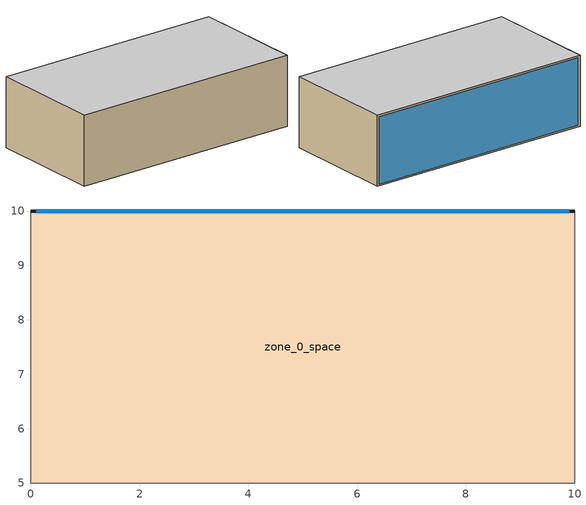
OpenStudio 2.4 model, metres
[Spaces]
zone_0_space
 floor adiabatic (Interior Floor): 10,5 0,5 0,10 10,10 z0
 wall outside: 10,10 0,10 z0:3
 wall adiabatic (Interior Wall): 0,10 0,5 10,5 10,10 z0:3
 window: 9.9,10 0.1,10 z0.08:2.92
 ceiling adiabatic (Exterior Roof): 0,10 0,5 10,5 10,10 z3
[Building]
Building 1: North Axis {deg}=0
[Site]
Chicago Ohare Intl Ap	USA: Latitude {deg}=41.98; Longitude {deg}=-87.92; Time Zone {hr}=-6; Elevation {m}=201; Terrain=City
[SizingPeriod:DesignDay] Barometric Pressure {Pa}=98934; Sky Clearness=0; Rain Indicator=0; Snow Indicator=0; Day of Month=21; Daylight Saving Time Indicator=0; Dry-Bulb Temperature Range Modifier Type=DefaultMultipliers
Name | Maximum Dry-Bulb Temperature {C} | Daily Dry-Bulb Temperature Range {deltaC} | Humidity Indicating Conditions at Maximum Dry-Bulb | Wind Speed {m/s} | Wind Direction {deg} | Month | Day Type | Humidity Indicating Type | Solar Model Indicator | ASHRAE Taub | ASHRAE Taud
Chicago Ohare Intl Ap Ann Htg 99.6% Condns DB | -20 | 0 | -20 | 4.9 | 270 | 1 | WinterDesignDay | Wetbulb | ASHRAEClearSky
Chicago Ohare Intl Ap Ann Htg Wind 99.6% Condns WS=>MCDB | -3.5 | 0 | -3.5 | 12.4 | 270 | 1 | WinterDesignDay | Wetbulb | ASHRAEClearSky
Chicago Ohare Intl Ap Ann Hum_n 99.6% Condns DP=>MCDB | -19.2 | 0 | -25.7 | 4.9 | 270 | 1 | WinterDesignDay | Dewpoint | ASHRAEClearSky
Chicago Ohare Intl Ap Ann Clg .4% Condns DB=>MWB | 33.3 | 10.5 | 23.7 | 5.2 | 230 | 7 | SummerDesignDay | Wetbulb | ASHRAETau | 0.455 | 2.05
Chicago Ohare Intl Ap Ann Clg .4% Condns WB=>MDB | 31.2 | 10.5 | 25.5 | 5.2 | 230 | 7 | SummerDesignDay | Wetbulb | ASHRAETau | 0.455 | 2.05
Chicago Ohare Intl Ap Ann Clg .4% Condns DP=>MDB | 28.9 | 10.5 | 23.8 | 5.2 | 230 | 7 | SummerDesignDay | Dewpoint | ASHRAETau | 0.455 | 2.05
Chicago Ohare Intl Ap Ann Clg .4% Condns Enth=>MDB | 31.4 | 10.5 | 79200 | 5.2 | 230 | 7 | SummerDesignDay | Enthalpy | ASHRAETau | 0.455 | 2.05
[Material] Thermal Absorptance=0.9
Name | Roughness | Thickness {m} | Conductivity {W/m-K} | Density {kg/m3} | Specific Heat {J/kg-K} | Solar Absorptance
F16 Acoustic tile | MediumSmooth | 0.0191 | 0.06 | 368 | 590 | 0.3
M11 100mm lightweight concrete | MediumRough | 0.1016 | 0.53 | 1280 | 840 | 0.5
G01a 19mm gypsum board | MediumSmooth | 0.019 | 0.16 | 800 | 1090 | 0.4
M01 100mm brick | MediumRough | 0.1016 | 0.89 | 1920 | 790 | 0.7
M15 200mm heavyweight concrete | MediumRough | 0.2032 | 1.95 | 2240 | 900 | 0.7
I02 50mm insulation board | MediumRough | 0.0508 | 0.03 | 43 | 1210 | 0.7
[Material:AirGap]
Name | Thermal Resistance {m2-K/W}
Material Air Gap 1 | 0.18
Material Air Gap 2 | 0.15
[Construction]
Interior Floor: F16 Acoustic tile, Material Air Gap 1, M11 100mm lightweight concrete
SINGLEPANE: CLEAR 3MM
Interior Wall: G01a 19mm gypsum board, Material Air Gap 2, G01a 19mm gypsum board
Exterior Wall: M01 100mm brick, M15 200mm heavyweight concrete, I02 50mm insulation board, Material Air Gap 2, G01a 19mm gypsum board
Exterior Roof: M11 100mm lightweight concrete, Material Air Gap 1, F16 Acoustic tile
[WindowMaterial:Glazing]
CLEAR 3MM: Optical Data Type=SpectralAverage; Thickness {m}=0.003; Solar Transmittance at Normal Incidence=0.837; Front Side Solar Reflectance at Normal Incidence=0.075; Back Side Solar Reflectance at Normal Incidence=0; Visible Transmittance at Normal Incidence=0.898; Front Side Visible Reflectance at Normal Incidence=0.081; Back Side Visible Reflectance at Normal Incidence=0; Infrared Transmittance at Normal Incidence=0; Front Side Infrared Hemispherical Emissivity=0.84; Back Side Infrared Hemispherical Emissivity=0.84; Conductivity {W/m-K}=0.9; Dirt Correction Factor for Solar and Visible Transmittance=1
[DefaultConstructionSet]
Default Construction Set 1: Default Exterior Surface Constructions=Default Surface Constructions 1; Default Interior Surface Constructions=Default Surface Constructions 2; Default Ground Contact Surface Constructions=Default Surface Constructions 3; Default Exterior SubSurface Constructions=Default Sub Surface Constructions 1; Default Interior SubSurface Constructions=Default Sub Surface Constructions 2
[DefaultSurfaceConstructions]
Default Surface Constructions 1: Wall Construction=Exterior Wall; Roof Ceiling Construction=Exterior Roof
Default Surface Constructions 2: Wall Construction=Interior Wall; Floor Construction=Interior Floor
Default Surface Constructions 3: 
[DefaultSubSurfaceConstructions]
Name | Fixed Window Construction
Default Sub Surface Constructions 1 | SINGLEPANE
Default Sub Surface Constructions 2
[BuildingStory]
Building Story 1: Nominal Z Coordinate {m}=0
[Space]
zone_0_space: Space Type=MidriseApartment:Apartment:zone_0; Default Construction Set=Default Construction Set 1; Building Story=Building Story 1; Thermal Zone=zone_0
[SpaceType]
MidriseApartment:Apartment:zone_0: Default Schedule Set=zone_0_DefaultScheduleSet; Design Specification Outdoor Air Object=zone_0_DSOA
[DefaultScheduleSet]
zone_0_DefaultScheduleSet: Hours of Operation Schedule=MidriseApartment Apartment Occ; People Activity Level Schedule=MidriseApartment Activity; Lighting Schedule=MidriseApartment Apartment Light; Electric Equipment Schedule=MidriseApartment Apartment Equip; Infiltration Schedule=MidriseApartment Infil
[SpaceInfiltration:DesignFlowRate]
Space Infiltration Design Flow Rate 1: Space or SpaceType=MidriseApartment:Apartment:zone_0; Schedule=MidriseApartment Infil; Design Flow Rate Calculation Method=Flow/ExteriorArea; Flow per Exterior Surface Area {m3/s-m2}=0.000226568
[People:Definition]
zone_0_PeopleDefinition: Number of People Calculation Method=People/Area; People per Space Floor Area {person/m2}=0.0283092; Fraction Radiant=0.3
[People]
MidriseApartment:Apartment:zone_0_PeopleObject: People Definition=zone_0_PeopleDefinition; Space or SpaceType=MidriseApartment:Apartment:zone_0; Number of People Schedule=MidriseApartment Apartment Occ; Activity Level Schedule=MidriseApartment Activity; Multiplier=1
[Lights:Definition]
zone_0_LightsDefinition: Design Level Calculation Method=Watts/Area; Watts per Space Floor Area {W/m2}=11.8404
[Lights]
MidriseApartment:Apartment:zone_0_LightsObject: Lights Definition=zone_0_LightsDefinition; Space or SpaceType=MidriseApartment:Apartment:zone_0; Schedule=MidriseApartment Apartment Light; Fraction Replaceable=1
[ElectricEquipment:Definition]
zone_0_ElectricEquipmentDefinition: Design Level Calculation Method=Watts/Area; Watts per Space Floor Area {W/m2}=3.87503
[ElectricEquipment]
zone_0_ElectricEquipmentObject: Electric Equipment Definition=zone_0_ElectricEquipmentDefinition; Space or SpaceType=MidriseApartment:Apartment:zone_0; Schedule=MidriseApartment Apartment Equip
[DesignSpecification:OutdoorAir]
zone_0_DSOA: Outdoor Air Method=Sum; Outdoor Air Flow per Person {m3/s-person}=0; Outdoor Air Flow per Floor Area {m3/s-m2}=0
[ThermalZone]
zone_0: Thermostat=dualSetPtThermostatzone_0; Use Ideal Air Loads=No
[Sizing:Zone]
zone_0: Zone Cooling Design Supply Air Temperature Input Method=SupplyAirTemperature; Zone Cooling Design Supply Air Temperature {C}=14; Zone Cooling Design Supply Air Temperature Difference {deltaC}=11.11; Zone Heating Design Supply Air Temperature Input Method=SupplyAirTemperature; Zone Heating Design Supply Air Temperature {C}=40; Zone Heating Design Supply Air Temperature Difference {deltaC}=11.11; Zone Cooling Design Supply Air Humidity Ratio {kg-H2O/kg-air}=0.0085; Zone Heating Design Supply Air Humidity Ratio {kg-H2O/kg-air}=0.008; Cooling Design Air Flow Method=DesignDay; Heating Design Air Flow Method=DesignDay; Account for Dedicated Outdoor Air System=No; Dedicated Outdoor Air System Control Strategy=NeutralSupplyAir; Dedicated Outdoor Air Low Setpoint Temperature for Design {C}=autosize; Dedicated Outdoor Air High Setpoint Temperature for Design {C}=autosize
[Zone equipment]
zone_0: zone_0 IDEAL LOADS AIR SYSTEM
[ThermostatSetpoint:DualSetpoint]
dualSetPtThermostatzone_0: Heating Setpoint Temperature Schedule=MIDRISEAPARTMENT APARTMENT HTGSETP SETPT 23.0; Cooling Setpoint Temperature Schedule=MIDRISEAPARTMENT APARTMENT CLGSETP SETPT 25.0
[ZoneHVAC:IdealLoadsAirSystem]
zone_0 IDEAL LOADS AIR SYSTEM: Cooling Limit=LimitFlowRate; Maximum Cooling Air Flow Rate {m3/s}=autosize; Dehumidification Control Type=None; Humidification Control Type=None; Outdoor Air Economizer Type=DifferentialDryBulb
[Schedule:Year]
MidriseApartment Infil: 12, 31, Schedule:Week:Daily {1b2951d3-8a6d-40b0-a578-f54d283818bd}
MidriseApartment Apartment Light: 12, 31, Schedule:Week:Daily {9c0406d9-e4d3-4426-bf7f-223e9201c084}
MidriseApartment Apartment Equip: 12, 31, Schedule:Week:Daily {209dd2e3-012e-4d8d-9bec-2729f2339963}
MidriseApartment Apartment Occ: 12, 31, Schedule:Week:Daily {4e5573de-4297-45a0-9d21-9559a796cc95}
MidriseApartment Activity: 12, 31, Schedule:Week:Daily {fdb76ec8-7c93-4e32-825e-2e157afa2a94}
MIDRISEAPARTMENT APARTMENT HTGSETP SETPT 23.0: 12, 31, SETPT 23.0  {C572C283-C4DA-410C-855E-BB6A394A6CCA}
MIDRISEAPARTMENT APARTMENT CLGSETP SETPT 25.0: 12, 31, SETPT 25.0  {DF6865A8-566C-4C9D-A6FC-62260BDC736D}
[Schedule:Week]
Schedule:Week:Daily {1b2951d3-8a6d-40b0-a578-f54d283818bd}: MidriseApartment Infil Default Schedule, MidriseApartment Infil Default Schedule, MidriseApartment Infil Default Schedule, MidriseApartment Infil Default Schedule, MidriseApartment Infil Default Schedule, MidriseApartment Infil Default Schedule, MidriseApartment Infil Default Schedule, MidriseApartment Infil Default Schedule, MidriseApartment Infil Summer Design Day, MidriseApartment Infil Winter Design Day, MidriseApartment Infil Default Schedule, MidriseApartment Infil Default Schedule
Schedule:Week:Daily {9c0406d9-e4d3-4426-bf7f-223e9201c084}: MidriseApartment Apartment Light Default Schedule, MidriseApartment Apartment Light Default Schedule, MidriseApartment Apartment Light Default Schedule, MidriseApartment Apartment Light Default Schedule, MidriseApartment Apartment Light Default Schedule, MidriseApartment Apartment Light Default Schedule, MidriseApartment Apartment Light Default Schedule, MidriseApartment Apartment Light Default Schedule, MidriseApartment Apartment Light Summer Design Day, MidriseApartment Apartment Light Winter Design Day, MidriseApartment Apartment Light Default Schedule, MidriseApartment Apartment Light Default Schedule
Schedule:Week:Daily {209dd2e3-012e-4d8d-9bec-2729f2339963}: MidriseApartment Apartment Equip Default Schedule, MidriseApartment Apartment Equip Default Schedule, MidriseApartment Apartment Equip Default Schedule, MidriseApartment Apartment Equip Default Schedule, MidriseApartment Apartment Equip Default Schedule, MidriseApartment Apartment Equip Default Schedule, MidriseApartment Apartment Equip Default Schedule, MidriseApartment Apartment Equip Default Schedule, MidriseApartment Apartment Equip Summer Design Day, MidriseApartment Apartment Equip Winter Design Day, MidriseApartment Apartment Equip Default Schedule, MidriseApartment Apartment Equip Default Schedule
Schedule:Week:Daily {4e5573de-4297-45a0-9d21-9559a796cc95}: MidriseApartment Apartment Occ Default Schedule, MidriseApartment Apartment Occ Default Schedule, MidriseApartment Apartment Occ Default Schedule, MidriseApartment Apartment Occ Default Schedule, MidriseApartment Apartment Occ Default Schedule, MidriseApartment Apartment Occ Default Schedule, MidriseApartment Apartment Occ Default Schedule, MidriseApartment Apartment Occ Default Schedule, MidriseApartment Apartment Occ Summer Design Day, MidriseApartment Apartment Occ Winter Design Day, MidriseApartment Apartment Occ Default Schedule, MidriseApartment Apartment Occ Default Schedule
Schedule:Week:Daily {fdb76ec8-7c93-4e32-825e-2e157afa2a94}: MidriseApartment Activity Default Schedule, MidriseApartment Activity Default Schedule, MidriseApartment Activity Default Schedule, MidriseApartment Activity Default Schedule, MidriseApartment Activity Default Schedule, MidriseApartment Activity Default Schedule, MidriseApartment Activity Default Schedule, MidriseApartment Activity Default Schedule, MidriseApartment Activity Summer Design Day, MidriseApartment Activity Winter Design Day, MidriseApartment Activity Default Schedule, MidriseApartment Activity Default Schedule
SETPT 23.0  {C572C283-C4DA-410C-855E-BB6A394A6CCA}: MIDRISEAPARTMENT APARTMENT HTGSETP DEFAULT SCHEDULESETPT 23.0, MIDRISEAPARTMENT APARTMENT HTGSETP DEFAULT SCHEDULESETPT 23.0, MIDRISEAPARTMENT APARTMENT HTGSETP DEFAULT SCHEDULESETPT 23.0, MIDRISEAPARTMENT APARTMENT HTGSETP DEFAULT SCHEDULESETPT 23.0, MIDRISEAPARTMENT APARTMENT HTGSETP DEFAULT SCHEDULESETPT 23.0, MIDRISEAPARTMENT APARTMENT HTGSETP DEFAULT SCHEDULESETPT 23.0, MIDRISEAPARTMENT APARTMENT HTGSETP DEFAULT SCHEDULESETPT 23.0, MIDRISEAPARTMENT APARTMENT HTGSETP DEFAULT SCHEDULESETPT 23.0, SCHEDULE DAY 5SETPT 23.0, SCHEDULE DAY 4SETPT 23.0, MIDRISEAPARTMENT APARTMENT HTGSETP DEFAULT SCHEDULESETPT 23.0, MIDRISEAPARTMENT APARTMENT HTGSETP DEFAULT SCHEDULESETPT 23.0
SETPT 25.0  {DF6865A8-566C-4C9D-A6FC-62260BDC736D}: MIDRISEAPARTMENT APARTMENT CLGSETP DEFAULT SCHEDULESETPT 25.0, MIDRISEAPARTMENT APARTMENT CLGSETP DEFAULT SCHEDULESETPT 25.0, MIDRISEAPARTMENT APARTMENT CLGSETP DEFAULT SCHEDULESETPT 25.0, MIDRISEAPARTMENT APARTMENT CLGSETP DEFAULT SCHEDULESETPT 25.0, MIDRISEAPARTMENT APARTMENT CLGSETP DEFAULT SCHEDULESETPT 25.0, MIDRISEAPARTMENT APARTMENT CLGSETP DEFAULT SCHEDULESETPT 25.0, MIDRISEAPARTMENT APARTMENT CLGSETP DEFAULT SCHEDULESETPT 25.0, MIDRISEAPARTMENT APARTMENT CLGSETP DEFAULT SCHEDULESETPT 25.0, SCHEDULE DAY 3SETPT 25.0, SCHEDULE DAY 2SETPT 25.0, MIDRISEAPARTMENT APARTMENT CLGSETP DEFAULT SCHEDULESETPT 25.0, MIDRISEAPARTMENT APARTMENT CLGSETP DEFAULT SCHEDULESETPT 25.0
[Schedule:Day]
MidriseApartment Infil Default Schedule; MidriseApartment Infil Summer Design Day; MidriseApartment Infil Winter Design Day: 24, 0, 1
MidriseApartment Apartment Light Default Schedule; MidriseApartment Apartment Light Summer Design Day; MidriseApartment Apartment Light Winter Design Day: 4, 0, 0.067, 5, 0, 0.187, 6, 0, 0.394, 7, 0, 0.44, 8, 0, 0.393, 9, 0, 0.172, 15, 0, 0.119, 16, 0, 0.206, 17, 0, 0.439, 18, 0, 0.616, 19, 0, 0.829, 20, 0, 0.986, 21, 0, 1, 22, 0, 0.692, 23, 0, 0.384, 24, 0, 0.16
MidriseApartment Apartment Equip Default Schedule; MidriseApartment Apartment Equip Summer Design Day; MidriseApartment Apartment Equip Winter Design Day: 1, 0, 0.45, 2, 0, 0.41, 3, 0, 0.39, 5, 0, 0.38, 6, 0, 0.43, 7, 0, 0.54, 8, 0, 0.65, 9, 0, 0.66, 10, 0, 0.67, 11, 0, 0.69, 12, 0, 0.7, 13, 0, 0.69, 14, 0, 0.66, 15, 0, 0.65, 16, 0, 0.68, 17, 0, 0.8, 19, 0, 1, 20, 0, 0.93, 21, 0, 0.89, 22, 0, 0.85, 23, 0, 0.71, 24, 0, 0.58
MidriseApartment Apartment Occ Default Schedule; MidriseApartment Apartment Occ Summer Design Day; MidriseApartment Apartment Occ Winter Design Day: 7, 0, 1, 8, 0, 0.85, 9, 0, 0.39, 16, 0, 0.25, 17, 0, 0.3, 18, 0, 0.52, 21, 0, 0.87, 24, 0, 1
MidriseApartment Activity Default Schedule; MidriseApartment Activity Summer Design Day; MidriseApartment Activity Winter Design Day: 24, 0, 120
MIDRISEAPARTMENT APARTMENT HTGSETP DEFAULT SCHEDULESETPT 23.0; SCHEDULE DAY 5SETPT 23.0; SCHEDULE DAY 4SETPT 23.0: 24, 0, 23
MIDRISEAPARTMENT APARTMENT CLGSETP DEFAULT SCHEDULESETPT 25.0; SCHEDULE DAY 3SETPT 25.0; SCHEDULE DAY 2SETPT 25.0: 24, 0, 25
